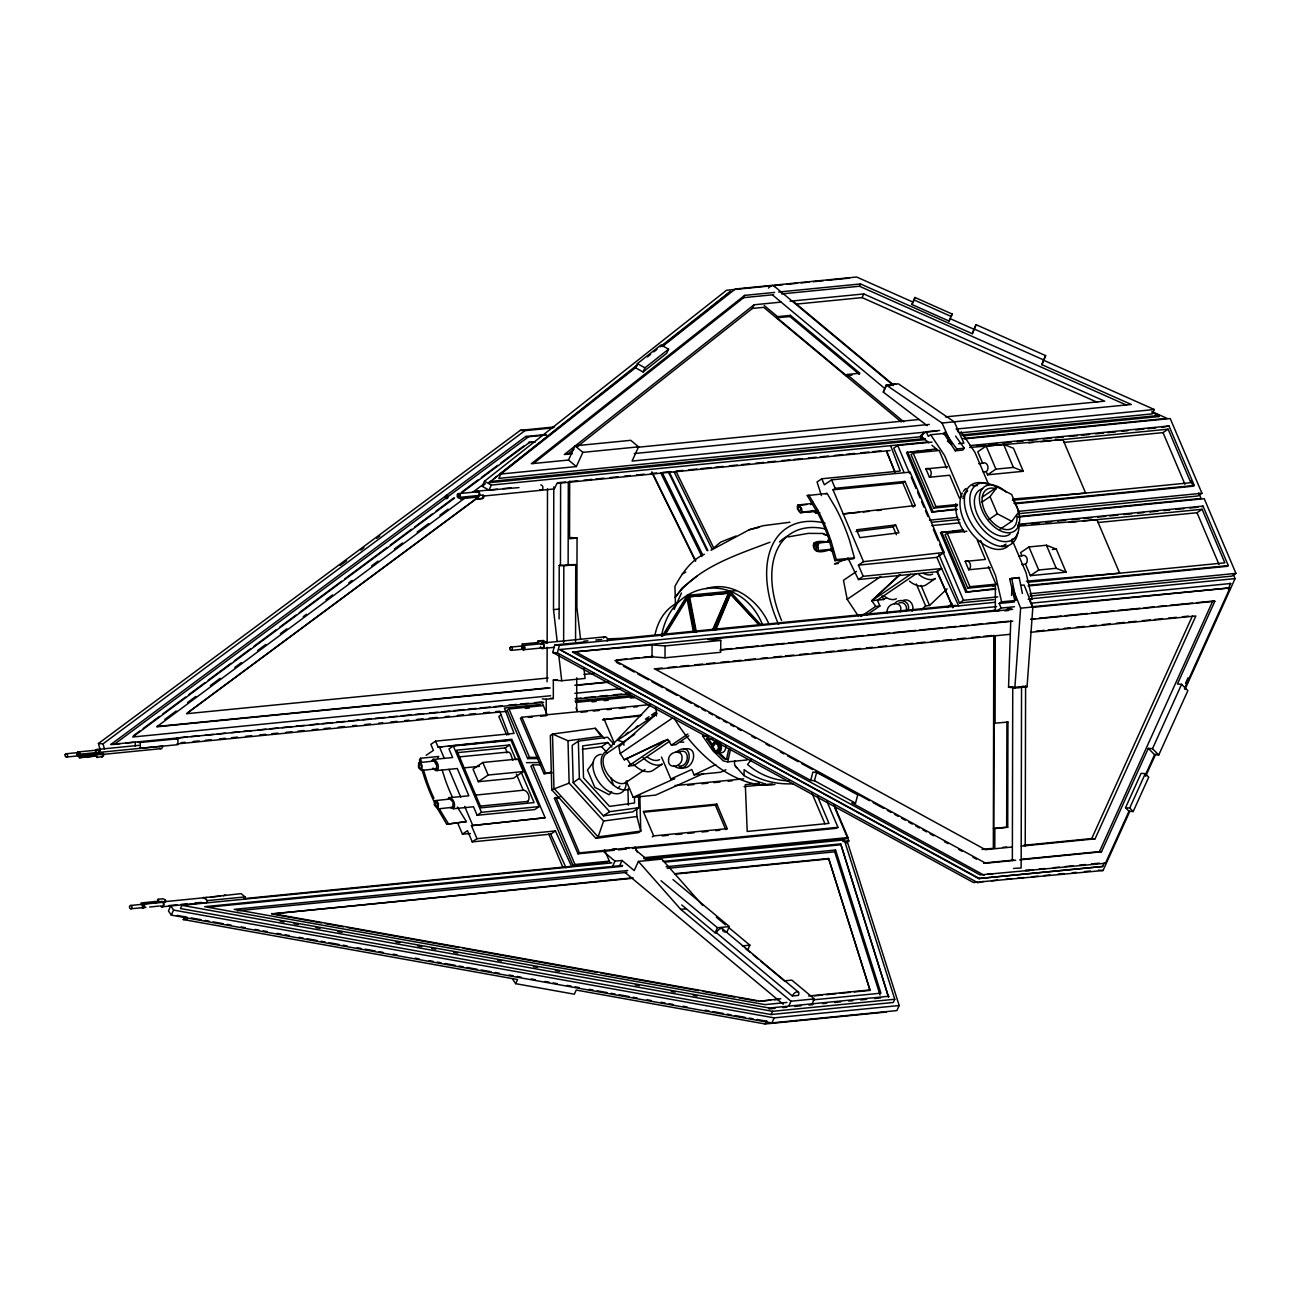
<?xml version="1.0" encoding="UTF-8"?>
<svg xmlns="http://www.w3.org/2000/svg" width="1301" height="1301" viewBox="0 0 1301 1301"><rect width="100%" height="100%" fill="white"/><g stroke="black" fill="none" stroke-linecap="round" stroke-linejoin="round"><path stroke-width="1.5" d="M887.396 613.047C884.989 602.298 904.39 599.485 900.276 611.812M908.423 609.144C910.163 600.899 898.991 597.468 894.47 603.81M135.223 746.042L135.239 742.09M140.248 748.4L140.248 742.464L177.912 738.757L177.895 744.676L139.825 748.368M546.209 715.241L546.241 699.222L553.315 698.523L553.348 680.114L557.251 679.724M547.07 681.805L547.152 647.264M547.152 643.214L547.493 488.851M557.153 641.23L553.51 609.616L553.787 486.867M559.088 618.951L559.219 565.447L568.13 565.008L568.326 482.232M560.438 565.317L560.617 482.541M563.642 642.596L563.821 565.789L575.741 564.618L575.562 641.426M569.675 481.142L569.545 538.76L577.042 538.012L576.88 607.307L580.539 638.921M576.652 710.118L576.733 677.805M652.029 656.81L652.061 644.938L665.039 645.93L720.754 640.417L720.721 652.289L665.006 657.802L652.029 656.81L614.885 660.485L985.719 863.213L1015.674 860.254M665.006 657.802L665.039 645.93M993.801 635.343L993.33 848.301L982.044 849.407M994.793 848.089L994.842 828.542L1007.722 827.273L1007.95 722.071L1006.909 721.99L1006.665 827.192L993.785 828.461L994.029 723.258L1007.95 722.071M995.265 636.124L995.07 723.34L993.606 723.226M995.379 585.759L995.314 610.364L572.538 652.094L980.157 874.939L1105.46 863.262L1128.992 811.222L1125.528 807.71L1141.091 773.331L1145.27 773.64L1148.734 777.152L1133.187 811.548L1128.992 811.222M1012.357 860.595L1012.747 687.416M1013.512 868.434L1021.155 867.995L1021.545 687.042L1020.618 686.814M1025.237 846.154L1025.595 685.871M765.411 784.048L751.067 779.332L743.993 775.607L744.156 769.655C758.06 780.291 775.624 784.617 792.943 783.771M1010.763 620.577L1008.551 687.204L1014.829 688.018L1027.042 686.798L1032.864 606.965L1024.115 585.027L1020.618 585.369M1011.593 595.451L1011.902 586.231L1020.635 608.185L1014.829 688.018M810.783 504.674L812.637 501.584M816.605 509.163L815.32 511.293L800.099 512.643L797.48 508.951L797.318 506.105L798.489 504.821L801.692 508.61L801.855 511.456L800.684 512.74M817.678 509.992L815.825 513.082L812.377 510.431M729.08 595.061L729.877 591.272L736.301 590.638M728.771 748.921L726.527 759.361L723.86 758.776L718.136 753.116M706.41 735.553L702.556 735.927L712.737 750.482L723.242 760.874L727.763 761.866L730.463 749.392M905.984 611.259C908.212 606.754 903.902 600.753 898.91 603.03M912.115 611.21C915.01 605.388 909.415 597.582 902.927 600.542M661.526 636.254C671.17 578.099 740.724 570.342 762.744 625.179M1129.788 811.401L1103.053 870.515L973.457 882.517L552.746 652.517L554.763 644.971L584.539 641.962M978.059 882.859L557.348 652.858L559.365 645.329L994.972 602.314M855.521 803.156L814.442 780.698L810.669 780.405L812.897 772.111L816.67 772.387L857.749 794.846L855.521 803.156L851.765 802.863L984.125 875.248M814.442 780.698L816.67 772.387M639.799 794.911L640.775 831.111L598.118 836.885L553.966 788.341L552.502 734.04L568 740.741L569.139 783.137L603.599 821.012L598.118 836.885L595.939 838.364L551.787 789.821L550.323 735.52L552.502 734.04L595.175 728.267L604.526 738.561M952.153 314.013L949.112 321.071L911.936 304.515L914.977 297.474L952.153 314.013L951.21 316.485L914.05 299.929L914.977 297.474M949.112 321.071L950.039 318.599L973.994 329.267L972.319 333.706L860.498 283.943L778.632 292.026M972.319 333.706L976.092 324.681L1045.646 355.628L1041.873 364.67L1131.317 404.481L942.038 423.02L886.225 385.047L883.298 392.105L927.174 425.638M1041.873 364.67L1043.548 360.214L1154.296 409.522L1152.296 413.881L960.122 432.843M431.623 761.118L433.314 759.264C437.526 760.353 439.836 767.037 437.25 770.517L435.656 770.631L433.054 768.11M447.853 799.367L449.544 797.497C453.756 798.603 456.066 805.27 453.48 808.75L450.113 807.498M830.558 541.834C826.346 542.338 811.141 538.5 813.58 547.201C815.451 555.592 828.916 550.258 832.868 548.437M814.67 545.086L814.816 547.705L816.459 549.298L816.833 546.339L814.67 545.086L818.329 544.729M816.995 551.234C819.923 549.396 817.76 543.493 814.654 542.793M827.176 541.688L828.119 540.078L830.607 540.468M712.281 630.513L728.576 593.305L688.945 596.785L695.726 632.107M715.322 625.179L727.812 595.175M713.696 630.156L729.877 591.272L761.134 625.114M715.192 629.782L730.203 593.679L759.442 624.984M715.696 629.993L730.723 593.874M674.129 609.535L681.464 592.996M1023.773 845.292L1091.718 838.576L1192.513 615.731M1021.334 846.122L1095.068 838.836L1195.863 615.975L1030.587 632.302M1021.561 859.31L1099.443 851.618L1212.76 601.095L1214.841 601.257L1177.421 684.001L1181.601 684.31L1187.862 690.652L1158.752 755.003L1154.572 754.678L1148.311 748.351L1101.524 851.781L1019.659 859.863M1158.752 755.003L1152.507 748.66L1181.601 684.31M996.631 606.591L559.755 649.541L978.628 878.549L1102.679 866.482L1104.354 862.774M1185.504 683.367L1188.008 677.821M1228.177 589.044L1230.681 583.499L1229.64 583.417M1133.187 811.548L1129.723 808.035L1145.27 773.64M1145.384 774.989L1154.572 754.678M1184.495 688.505L1230.014 587.889L1031.839 606.754M1145.661 776.29L1155.695 754.125M1184.951 689.465L1235.088 578.603L1233.494 574.879M171.277 915.123L173.586 910.082L170.756 905.854L168.431 910.895L171.277 915.123L771.883 1022.928L896.877 1010.584L899.186 1005.543L847.081 841.08M611.844 862.888L181.929 905.333L180.465 908.537L771.054 1014.536L893.299 1002.469L894.763 999.249L844.284 839.942L646.207 859.489M886.501 1011.999L765.183 1023.985L576.213 990.061L574.31 994.192L515.651 983.67L517.554 979.539L183.278 919.547L184.612 916.636M203.265 897.82L241.124 893.641L245.043 896.909L243.986 899.202M206.339 902.927L207.396 900.617L245.043 896.909M271.535 913.936L632.92 877.817M519.018 487.599L489.03 490.135L482.183 486.298L484.492 481.24L726.511 290.269L770.859 285.878M636.27 365.711L488.932 482.704L924.751 439.673M489.03 490.135L491.355 485.078L926.946 442.08M635.506 367.744L643.052 371.972L666.681 353.319L668.584 349.188L661.038 344.96L637.392 363.613L635.506 367.744L500.804 474.036L498.803 478.394L921.58 436.648M774.632 292.416L744.676 295.376L531.361 463.709L568.504 460.05L575.026 445.82L630.741 440.323L638.58 446.845L632.058 461.074L936.899 430.973M500.804 474.036L576.343 466.571L582.864 452.358L638.58 446.845M643.052 371.972L644.938 367.841L668.584 349.188M533.491 463.498L743.635 297.669L744.676 295.376M577.01 446.861L752.417 308.435L754.092 304.776L781.088 302.108M776.811 318.241L777.543 316.647L790.423 315.379L859.88 373.241L847 374.509L846.268 376.119M851.992 375.111L846.479 375.647L777.022 317.786L789.902 316.517L790.423 315.379M781.576 293.928L859.441 286.236L860.498 283.943M796.147 304.125L862.091 297.604L863.783 293.945L1104.679 401.163L945.453 416.889M612.738 866.059L614.983 861.148L622.041 860.449L634.205 870.58L638.417 861.408L661.786 859.099L702.784 905.545M619.683 865.62L622.041 860.449M911.936 304.515L914.05 299.929M920.848 438.258L923.58 432.29M973.994 329.267L976.092 324.681M681.74 904.976L715.143 932.801L717.453 927.743L729.373 926.572L727.064 931.614L723.974 931.923M747.506 950.332L749.864 945.16L728.511 927.369M1044.248 358.686L1045.646 355.628M758.694 1001.363L780.779 998.745M854.155 991.947L870.076 990.37L828.639 858.497L675.3 873.638M880.061 995.005L834.705 851.83L835.551 850.008L666.047 866.742M840.69 843.877L888.55 997.151L840.69 843.877L663.006 861.425M888.973 996.241L769.444 1008.031L769.021 1008.958L775.006 1008.356M765.183 1023.985L766.517 1021.074M771.054 1014.536L772.534 1011.316L894.763 999.249M771.883 1022.928L774.193 1017.87L899.186 1005.543M788.634 1006.372L790.992 1001.217L814.377 998.908L812.003 1004.079M870.076 990.37L828.639 858.497M963.098 435.884L1158.817 416.564L1159.337 415.426L1151.922 412.124M883.298 392.105L886.518 385.291L895.722 384.12M704.329 554.226C690.701 560.276 681.854 573.725 674.926 586.361L675.479 604.298M1021.48 687.156L1018 687.497M662.144 636.287L687.318 595.386L690.538 595.061M663.591 635.62L686.879 597.777L687.774 597.94L665.543 634.075M675.186 597.501C697.141 567.138 736.399 555.088 769.997 542.208M437.591 758.093L438.73 756.466L420.565 758.255L419.442 759.882L420.402 763.703M103.804 754.808L101.917 756.938L103.804 754.808L103.169 753.328L79.621 755.653L78.873 753.897M475.906 496.185L477.158 499.129L482.151 498.641L484.037 496.494L483.419 495.014L459.855 497.34A2.147 1.626 84.4 0 0 459.529 493.957A2.147 1.626 84.4 0 0 457.139 495.079M482.151 498.641L484.037 496.494M593.467 762.061L587.483 770.094L594.768 787.268L609.226 794.781L611.616 791.561M981.735 502.267L990.028 496.64L997.2 486.981L1011.674 494.494L1018.959 511.667L1011.771 521.311L1000.16 529.198M675.186 597.257L682.521 587.629L696.767 576.343M751.636 759.296L747.538 764.468C758.987 774.42 773.9 780.567 789.138 780.942M943.306 434.095L944.786 432.274L956.804 448.959L964.317 448.227L955.568 436.095M920.409 435.786L926.312 431.769L928.263 436.372L930.654 434.745L943.843 433.444L955.324 450.796L956.804 448.959M964.317 448.227L962.821 450.048L955.324 450.796M418.662 762.679L418.532 767.655L421.378 770.42L436.518 768.793L436.664 763.833L433.818 761.052L418.662 762.679L420.369 762.955L422.028 765.281L421.882 770.241M434.794 800.668L434.258 804.88L437.673 808.913L452.846 807.287L453.008 801.985L449.967 799.042L434.794 800.668L436.616 800.961L438.372 803.433L438.209 808.734M506.496 752.807L508.658 752.043L510.431 753.425L512.838 760.321M527.23 801.66L527.962 801.4C530.564 797.92 528.239 791.236 524.043 790.146L474.914 795.187M828.33 542.013L829.29 541.346M833.372 550.437L832.055 551.331L829.42 549.819M650.5 704.996L605.957 751.571A22.101 13.335 55.8 0 0 606.055 776.713A22.101 13.335 55.8 0 0 629.538 788.926M921.531 609.746L925.613 605.876L929.548 605.485L947.063 588.833M947.518 607.551L951.925 603.371M916.229 573.741L877.378 600.135L879.883 606.022L875.671 606.429L871.849 600.688L899.316 574.863M900.113 574.782L871.849 600.688L883.607 599.517L886.42 597.614M95.819 751.523A2.147 1.626 84.4 0 1 98.209 750.401A2.147 1.626 84.4 0 1 98.534 753.783L78.889 756.157A2.147 1.626 84.4 0 1 77.052 755.019M478.784 495.47L478.052 495.974L478.784 495.47A2.147 1.626 84.4 0 0 478.784 492.461A2.147 1.626 84.4 0 0 476.475 492.282M540.696 644.613A2.147 1.626 84.4 0 1 540.956 644.19L541.688 643.702A2.147 1.626 84.4 0 1 543.688 646.451A2.147 1.626 84.4 0 1 540.956 647.199M655.623 707.923L656.761 713.761L618.902 746.953L620.187 753.555L624.334 759.784L667.608 739.423L671.43 745.18L675.642 744.757L688.831 735.813M675.674 752.433C695.937 736.87 691.693 778.096 673.999 765.964M482.183 486.298L485.371 483.777M647.443 356.881L650.63 354.376M653.818 351.855L657.005 349.335M660.209 346.814L730.414 291.408L704.361 312.695M493.713 478.914L496.917 476.394M500.104 473.889L539.996 442.405M543.184 439.884L546.387 437.364M549.575 434.843L589.467 403.359M592.654 400.838L595.842 398.334M599.045 395.813L602.233 393.292M605.42 390.772L637.344 365.581M662.876 345.432L686.798 326.551M691.595 322.778L694.783 320.257M697.97 317.737L701.174 315.216M662.307 346.586L735.293 289.001L856.611 277.015L912.863 302.06M754.092 304.776L564.341 454.504L572.407 453.707M567.447 454.407L573.822 449.365M834.917 560.682L836.283 559.609L854.432 557.82L849.618 540.663A172.919 131.076 84.4 0 0 835.762 508.04L827.127 493.469L807.27 495.551L818.963 515.277A156.722 118.798 84.4 0 1 828.379 537.459L834.917 560.682L853.066 558.893L854.432 557.82M855.96 531.491L893.071 526.889L895.625 524.953L898.958 532.808L859.896 537.638L856.562 529.8L895.625 524.953M100.421 750.661L98.421 743.521L520.335 430.322L554.616 426.939M340.195 565.415L346.538 560.698M360.8 550.112L363.971 547.754M376.656 538.354L379.827 535.996M98.421 743.521L103.023 743.863L524.937 430.664L553.169 427.883M543.672 702.28L110.829 744.497L525.702 436.518L545.753 434.55M113.756 744.725L528.645 436.746L546.68 434.973M133.434 735.748L139.939 730.918M143.191 728.511L159.454 716.428M162.706 714.021L185.474 697.125M188.726 694.701L204.989 682.635M208.241 680.228L230.993 663.331M234.245 660.908L250.508 648.841M253.76 646.434L276.528 629.538M279.78 627.115L296.043 615.048M299.295 612.625L341.561 581.254M344.814 578.831L387.096 547.461M390.349 545.038L411.49 529.344M414.743 526.938L432.615 513.667M435.868 511.244L453.756 497.974M461.888 491.941L478.15 479.858M481.403 477.451L497.665 465.384M500.918 462.961L523.669 446.064M454.602 498.039L132.653 737.016L550.616 695.759M461.107 493.209L529.393 442.503L535.361 441.917M164.804 719.42L176.204 710.964M187.604 702.507L195.752 696.458M210.404 685.578L220.162 678.325M234.814 667.462L241.335 662.616M257.614 650.533L265.746 644.499M280.398 633.62L286.919 628.79M303.198 616.69L306.451 614.283M325.998 599.777L332.503 594.947M348.782 582.864L352.034 580.441M371.582 565.935L378.087 561.105M394.366 549.022L402.513 542.972M417.166 532.093L428.566 523.636M439.949 515.18L448.097 509.13M466.051 497.177L156.722 726.804L550.209 687.953M472.572 492.347L483.956 483.874M188.141 712.428L478.215 497.112M186.515 713.647L478.622 497.145M78.011 754.482L79.394 757.702L96.29 755.962L96.908 757.442L102.633 756.45M459.855 497.34L460.473 498.82L459.237 495.502L458.375 496.088L459.123 497.844A2.147 1.626 84.4 0 1 457.139 496.185M96.29 755.962L79.394 757.702M96.908 757.442L96.388 753.995M477.158 499.129L482.882 498.137M521.782 648.614A2.147 1.626 84.4 0 0 523.864 649.638A2.147 1.626 84.4 0 0 524.726 647.036A2.147 1.626 84.4 0 0 522.774 645.556L522.27 644.011L538.923 642.434L538.305 640.97L537.573 641.458L540.907 641.133M142.427 906.212L143.273 905.626L142.525 903.87L207.07 897.446M165.471 900.081L165.357 902.048L165.471 900.081L163.064 898.78L158.055 899.267L157.828 901.317M545.704 641.767L542.566 640.97L545.704 641.767L546.339 643.231M540.956 644.19L541.688 643.702L522.774 645.556M540.728 704.443L504.414 708.037L514.041 733.39L435.575 741.147L430.859 744.351L433.412 750.368L426.159 755.296M890.632 445.658L900.243 471.027L821.793 478.768L817.061 481.988L821.435 495.583M435.575 741.147L438.144 747.181L511.83 739.277L545.135 817.744L471.45 825.647L476.979 838.673L555.429 830.932L571.627 866.499M958.642 605.908L941.648 568.553L863.181 576.31L858.432 565.122L936.899 557.365L944.152 552.437L910.066 472.117L831.599 479.858L824.346 484.801L821.793 478.768M453.48 808.75L473.531 806.766L477.125 815.272L534.809 809.564L539.167 806.604L511.017 740.302L453.333 745.993L448.975 748.953L452.634 757.54L432.582 759.524M543.33 705.597L508.951 708.996L507.146 710.216L527.669 758.597L537.833 758.597M501.487 714.656L498.836 716.461L506.756 735.13M932.053 442.08L897.739 445.462L893.754 448.178L904.049 472.458M833.014 489.794L835.193 488.314L905.008 481.419L915.237 505.536L913.058 507.016L902.829 482.899L833.014 489.794L863.522 561.658L944.152 552.437M935.744 449.008L906.504 452.52L931.76 512.009L957.373 509.488M649.118 704.687L521.88 717.241L520.433 718.233L543.981 773.705L552.063 772.908M946.673 468.165L939.176 450.504L913.204 453.057L911.025 454.537L933.744 508.089L957.325 505.764M482.817 762.484L473.011 769.151L478.345 781.706L513.472 778.242L523.278 771.574L517.944 759.02L482.817 762.484L488.135 775.038L523.278 771.574M458.196 752.563L505.26 747.929L509.618 744.969L515.928 759.833M902.829 482.899L905.008 481.419M478.345 781.706L488.135 775.038M986.125 446.097L977.783 451.772L982.678 463.286A4.667 3.545 84.4 0 1 987.524 465.368A4.667 3.545 84.4 0 1 986.207 471.629L987.557 474.816L1023.269 471.287L1013.479 448.243L1003.624 444.373L986.125 446.097L995.915 469.141L1013.398 467.417L1023.269 471.287M527.669 758.597L529.491 757.361L537.622 757.361M540.793 764.858L532.694 764.923L530.889 766.159L573.156 865.734L607.534 862.335M641.702 715.013L602.493 719.729L640.255 716.005M614.186 744.448L607.616 737.212L578.36 741.163L572.196 745.359L573.204 782.584L603.453 815.841L632.709 811.889L638.872 807.71L638.547 795.952M477.125 815.272L481.484 812.312L539.167 806.604M933.744 508.089L935.923 506.609L957.536 504.479M543.981 773.705L551.494 772.127M931.76 512.009L956.495 508.935M471.45 825.647L545.135 817.744M987.557 474.816L995.915 469.141M457.741 823.126L462.424 834.136L467.498 830.688L472.247 841.877L550.713 834.136L555.429 830.932M858.432 565.122L863.522 561.658M856.578 571.399L843.487 580.295L847.195 599.338L858.205 615.893M582.263 749.295L601.582 746.676L607.746 742.481L611.86 747.002M648.988 716.705L645.442 719.128L648.646 718.803M656.761 713.761L617.617 740.334L623.342 741.928L634.758 734.171M472.247 841.877L476.979 838.673M847.927 557.966L858.465 579.514L863.181 576.31M982.271 497.128L997.2 486.981M551.787 789.821L569.139 783.137M623.13 742.237L606.868 753.279A17.45 10.522 55.8 0 0 609.665 776.778L612.836 779.819A17.45 10.522 55.8 0 0 627.554 780.942M995.932 589.158L965.765 592.134L940.525 532.646L963.277 529.767M573.204 782.584L579.368 778.388L578.36 741.163M614.332 850.252L577.986 853.83L554.437 798.342L559.934 796.96M620.187 753.555L672.536 717.989M847.195 599.338L880.647 576.603M966.854 531.247L947.209 533.182L945.03 534.662L967.765 588.198L995.737 585.45M989.02 519.441L997.314 513.797L1011.771 521.311M669.885 741.098L634.01 765.46L628.481 766.013L667.608 739.423M871.849 600.688L910.684 574.294M671.43 745.18L687.92 733.975M860.937 616.446L875.671 606.429M866.791 614.918L879.883 606.022M625.488 782.763L645.003 769.509M858.465 579.514L936.931 571.757L941.648 568.553L936.899 557.365M1014.78 503.812L1193.18 486.2L1194.269 485.468L1169.014 425.98L1161.891 427.313M1063.779 442.421L1163.029 432.615L1168.119 429.167L1190.838 482.704L1012.438 500.316M603.453 815.841L609.632 811.661L638.872 807.71M967.765 588.198L969.944 586.718L995.915 584.165L988.402 566.488M1028.945 546.957L1020.586 552.632L1021.952 555.82A4.667 3.545 84.4 0 1 1026.798 557.885A4.667 3.545 84.4 0 1 1025.481 564.162L1030.376 575.676L1066.072 572.164L1056.298 549.103L1046.443 545.233L1028.945 546.957L1038.718 570.017L1056.217 568.277L1066.072 572.164M577.986 853.83L579.433 852.854L837.942 827.322L826.948 801.432M965.765 592.134L995.005 588.605M938.85 554.437L959.471 602.997L963.456 600.281L997.769 596.899M573.156 865.734L574.961 864.498L609.34 861.116M992.761 586.296L995.915 584.165M1030.376 575.676L1038.718 570.017M652.224 836.901L653.671 835.909L727.226 828.656L716.818 804.132L643.263 811.401L653.671 835.909M1014.471 606.754L1001.152 608.071L999.201 603.469L1001.591 601.843L1014.78 600.542L1009.69 578.847L1019.203 577.546L1022.375 593.484M996.712 611.08L1001.152 608.071M643.8 812.182L715.371 805.124L716.818 804.132M1011.902 539.395L1026.082 572.814L1032.035 598.834L1029.644 600.477L1031.595 605.063M964.35 438.892L1170.233 418.564L1201.945 493.258L1197.945 495.974L1018.179 513.716M727.226 828.656L725.779 829.648L715.371 805.124M1201.929 506.837L1203.018 506.105L1228.274 565.577L1227.185 566.325L1028.099 585.97M1097.8 522.53L1197.034 512.74L1202.124 509.276L1224.843 562.829L1027.709 582.279M837.942 827.322L836.494 828.314L632.514 848.447M1018.423 517.034L1204.238 498.69L1235.95 573.383L1231.949 576.099L1030.116 596.021M833.908 804.457L847.959 837.551L846.154 838.787L643.93 858.741M845.731 843.113L848.87 840.983L834.64 807.433M624.334 759.784L664.437 740.545M628.481 766.013L630.709 764.581L626.562 758.353M685.773 572.147L682.309 573.92M438.128 809.661L446.747 824.232L466.36 821.598L457.415 807.092M466.36 821.598L446.747 824.232M678.423 752.547C690.506 745.603 689.953 768.224 678.374 765.882M661.526 757.036L670.828 778.957L691.807 769.493L694.083 774.859L715.761 764.598M725.925 769.688L720.51 772.257L694.083 774.859M161.064 902.195L161.454 902A2.147 1.626 84.4 0 1 163.487 904.228A2.147 1.626 84.4 0 1 161.438 906.13M626.22 780.925L633.18 797.318L674.747 778.567L670.828 778.957M703.516 773.526L655.671 795.09L633.18 797.318M846.642 558.942L834.461 563.902L838.299 563.528M736.041 536.012L720.608 542.143L711.045 550.258L749.213 529.751L759.41 527.263M832.168 549.607L831.014 549.689M436.518 768.793L434.81 768.533M452.846 807.287L451.691 807.384M749.181 529.751L763.02 525.718L789.951 522.238M1019.203 577.546L1009.69 578.847M1014.032 600.753L1016.065 600.2L1011.706 578.294M684.163 749.165C700.637 744.92 693.222 773.623 679.903 766.874M706.199 588.67C732.756 580.018 759.199 600.916 769.167 624.545M788.113 536.923L808.23 533.377L822.964 533.475L826.119 534.987M807.27 495.551L808.978 495.258L817.613 509.829A172.919 131.076 84.4 0 1 831.453 542.468L836.283 559.609M825.436 493.762L827.127 493.469M568 740.741L601.306 736.252L595.175 728.267M607.746 742.481L582.653 745.88L583.515 777.835L609.486 806.392L634.595 802.993L634.433 797.009M603.599 821.012L636.905 816.508L640.775 831.111L638.612 832.591L595.939 838.364M774.892 285.488L782.958 284.691M786.991 284.285L797.074 283.293M801.107 282.902L809.173 282.106M813.206 281.699L823.289 280.707M827.306 280.317L849.488 278.121M743.635 297.669L773.591 294.709M790.032 301.214L863.783 293.945M752.417 308.435L763.703 307.329L901.235 421.914M886.225 385.047L898.438 383.844L954.267 421.817L963.895 443.153L958.658 443.674M534.532 441.852L528.548 442.454L529.393 442.503M636.905 447.349L919.124 419.491M634.335 453.545L929.288 424.419M926.312 431.769L939.631 430.452M956.056 429.086L1154.296 409.522M489.452 481.549L925.287 438.518M961.602 434.941L1159.337 415.426M963.26 438.486L1167.062 418.369L1152.214 411.766M557.56 482.785L565.642 481.988M569.692 481.581L577.774 480.785M583.84 480.183L591.922 479.386M595.972 478.979L604.054 478.183M610.12 477.597L618.203 476.784M624.269 476.199L630.318 475.597M636.384 474.995L644.467 474.198M650.533 473.597L656.598 472.995M662.664 472.409L670.747 471.596M676.813 471.011L682.879 470.409M688.945 469.807L697.027 469.01M701.06 468.604L711.175 467.612M715.208 467.222L723.307 466.409M729.373 465.823L737.456 465.026M741.489 464.62L749.571 463.823M755.637 463.221L763.72 462.424M767.769 462.018L775.851 461.221M781.917 460.635L790 459.838M794.049 459.432L802.132 458.635M808.197 458.033L816.28 457.236M820.313 456.83L828.412 456.033M834.461 455.448L842.56 454.634M846.593 454.244L854.676 453.447M860.742 452.846L868.824 452.049M872.873 451.642L880.956 450.845M477.093 491.193L497.389 489.192M503.308 488.607L511.212 487.826M890.095 450.536L556.893 483.435L554.356 488.932L483.549 496.039M458.294 493.664L477.63 491.745M969.928 445.625L1169.014 425.98M910.537 452.13L918.571 451.333M924.604 450.731L930.638 450.146M976.888 445.576L984.938 444.779M988.955 444.389L997.005 443.592M1003.038 442.99L1011.072 442.194M1017.106 441.608L1023.139 441.006M1029.172 440.421L1037.222 439.624M1043.256 439.022L1051.289 438.226M1055.322 437.835L1063.356 437.038M1069.389 436.437L1077.439 435.656M1081.456 435.25L1089.506 434.453M1095.54 433.867L1103.573 433.07M1107.606 432.68L1115.64 431.883M1121.673 431.281L1127.707 430.68M1135.757 429.899L1143.79 429.102M1147.824 428.696L1155.857 427.915M969.619 447.495L1062.917 439.543L1085.636 493.095L1012.894 499.015M460.473 498.82L477.386 497.08L477.89 498.625M1028.945 442.909L1032.929 442.503M1040.93 441.722L1050.915 440.73M1054.916 440.34L1168.119 429.167M930.654 434.745L944.526 455.399L961.862 496.234L959.325 497.958L949.681 475.239L929.451 477.239L925.905 468.897L947.437 466.766M978.759 463.676L982.678 463.286M983.166 471.938L986.207 471.629M797.985 504.999L813.125 503.373M797.578 505.439L806.734 504.528M801.595 512.122L816.231 510.675M801.188 512.561L815.825 511.114M815.825 513.082L819.841 512.692M915.237 505.536L843.243 513.911L859.213 512.334M863.197 511.944L869.182 511.342M877.167 510.561L881.151 510.171M1013.869 503.276L1194.269 485.468M929.451 520.156L957.65 517.375M1018.146 511.407L1201.945 493.258M931.5 522.286L959.715 519.489M1017.317 516.627L1201.067 498.494L1198.709 492.9M931.76 525.588L959.959 522.807M814.117 542.989L828.753 541.541M813.678 543.46L824.671 542.371M1018.618 524.303L1203.018 506.105M814.898 544.843L818.557 544.485M940.525 532.646L946.429 532.06M952.348 531.475L960.219 530.694M1017.528 525.035L1025.546 524.254M1031.563 523.653L1039.58 522.872M1045.597 522.27L1051.615 521.685M1057.615 521.083L1065.633 520.286M1071.65 519.701L1079.667 518.904M1083.684 518.514L1091.702 517.717M1097.702 517.131L1105.72 516.334M1109.737 515.944L1117.754 515.147M1123.771 514.562L1131.789 513.765M1137.79 513.163L1143.807 512.578M1149.824 511.976L1157.841 511.195M1163.858 510.594L1169.859 510.008M1175.876 509.407L1183.894 508.626M1189.911 508.024L1197.928 507.227M1018.098 526.189L1096.922 519.668L1119.657 573.204L1026.359 581.157M1069.227 522.4L1077.13 521.62M1083.066 521.034L1202.124 509.276M817.955 550.583L832.591 549.136M1052.33 549.494L1056.298 549.103M990.256 567.643L968.725 569.757L965.179 561.43L985.41 559.43L977.246 540.191M1018.894 556.112L1021.952 555.82M553.51 609.616L559.121 609.063M1021.578 564.536L1025.481 564.162M1029.189 585.239L1228.274 565.577M538.305 640.97L543.298 640.466M1030.067 593.711L1235.95 573.383M541.574 643.101L605.307 636.807M510.789 647.101L522.921 645.898M959.471 602.997L993.785 599.615M583.905 641.214L587.873 640.824M595.793 640.043L601.745 639.458M607.681 638.872L622.61 638.271L955.828 605.372M1031.286 598.736L1235.088 578.603M511.358 650.354L523.49 649.15M1028.132 599.224L1032.035 598.834M523.181 649.784L542.533 647.882M542.11 648.532L553.95 647.361M999.201 603.469L1014.422 601.973M1030.929 603.209L1230.681 583.499M1007.169 608.933L1010.975 608.559M1020.635 608.185L1032.864 606.965M572.538 652.094L652.061 644.938M1012.617 609.34L707.777 639.442L720.754 640.417M1031.758 607.453L1230.014 587.889M1004.827 610.836L1008.633 610.462M616.837 659.932L626.936 658.924M630.985 658.534L639.051 657.737M643.101 657.33L653.2 656.338M721.876 649.557L731.975 648.565M736.024 648.158L758.239 645.963M762.288 645.572L784.503 643.377M788.536 642.97L837.031 638.189M841.064 637.783L863.279 635.587M867.328 635.197L889.542 633.002M893.592 632.611L915.806 630.416M919.84 630.009L942.07 627.814M946.103 627.424L956.202 626.415M960.252 626.025L968.334 625.228M972.367 624.822L982.466 623.83M986.516 623.423L1008.73 621.244M1030.945 619.048L1034.994 618.642M1039.027 618.251L1061.258 616.056M1065.291 615.649L1087.506 613.454M1091.555 613.064L1113.77 610.868M1117.819 610.462L1140.034 608.266M1144.067 607.876L1154.182 606.884M1158.215 606.477L1166.298 605.681M1170.331 605.274L1192.562 603.095M1196.595 602.688L1212.76 601.095M719.876 650.126L1012.812 621.195M1030.994 619.406L1214.841 601.257M186.921 713.68L548.111 678.016M584.003 674.406L594.524 673.43M654.192 668.877L662.29 668.08M668.356 667.478L676.439 666.681M680.472 666.275L688.571 665.478M694.62 664.876L702.719 664.079M706.752 663.689L714.834 662.892M720.9 662.29L728.999 661.493M733.032 661.087L741.115 660.29M745.164 659.9L755.263 658.891M761.329 658.29L767.395 657.704M773.461 657.103L781.543 656.306M785.593 655.899L793.675 655.102M799.741 654.501L807.823 653.704M811.873 653.313L819.955 652.5M826.021 651.915L834.104 651.118M838.153 650.711L846.235 649.915M852.301 649.313L860.384 648.516M866.45 647.914L872.516 647.313M878.582 646.727L886.664 645.93M892.73 645.329L898.796 644.727M904.862 644.125L912.944 643.328M916.977 642.922L925.076 642.125M931.142 641.539L939.224 640.726M943.258 640.336L951.356 639.539M957.422 638.937L965.505 638.14M971.571 637.539L979.653 636.742M983.686 636.335L991.785 635.538M1036.263 631.148L1044.28 630.367M1048.281 629.96L1058.298 628.985M1064.316 628.383L1070.316 627.798M1076.334 627.196L1084.351 626.399M1090.352 625.814L1096.369 625.212M1102.37 624.626L1110.387 623.83M1116.404 623.244L1124.406 622.447M1128.422 622.057L1136.423 621.26M1142.441 620.675L1150.458 619.878M1154.459 619.487L1162.476 618.691M1168.477 618.105L1176.494 617.308M1182.511 616.723L1188.512 616.121M1010.308 634.303L655.525 669.332L985.394 849.667L1012.389 847M553.348 680.114L561.723 680.748L585.092 678.439L583.954 668.551M157.063 726.478L548.534 687.822M574.766 685.237L607.047 682.049M576.441 685.367L608.722 682.179M574.847 693.352L620.447 688.717M110.829 744.497L120.212 743.57M125.839 743.017L133.352 742.269M176.92 737.976L187.035 736.968M191.068 736.577L199.167 735.781M205.216 735.179L213.315 734.382M217.348 733.975L225.431 733.179M231.497 732.577L239.579 731.78M243.629 731.39L251.711 730.593M257.777 729.991L265.859 729.194M269.909 728.788L277.991 727.991M282.024 727.601L292.14 726.592M296.173 726.202L304.271 725.405M310.321 724.803L318.42 724.006M322.453 723.6L332.568 722.608M336.601 722.201L344.684 721.404M348.733 721.014L358.832 720.006M362.881 719.616L370.964 718.819M375.013 718.412L385.112 717.42M389.162 717.014L397.244 716.217M401.277 715.826L411.392 714.818M415.426 714.428L423.508 713.631M429.574 713.029L437.656 712.232M441.706 711.826L449.788 711.029M453.838 710.639L463.937 709.63M467.986 709.24L476.068 708.443M480.102 708.037L490.217 707.045M494.25 706.638L502.349 705.841M508.398 705.24L516.497 704.443M520.53 704.052L528.613 703.256M534.678 702.654L540.744 702.052M575.107 698.653L581.173 698.068M585.206 697.661L595.321 696.669M599.354 696.263L607.453 695.466M613.503 694.864L621.602 694.067M625.635 693.677L629.684 693.27M576.018 699.076L628.562 693.888M575.042 701.06L631.538 695.482M96.859 749.506L138.865 745.359M575.692 702.41L634.335 696.604M78.044 751.978L97.396 750.059M66.026 753.767L78.158 752.563M525.344 708.427L529.377 708.02M592.069 701.841L596.118 701.434M604.201 700.637L608.25 700.247M630.497 698.052L634.53 697.645M181.083 742.692L185.116 742.286M193.182 741.489L199.232 740.903M205.282 740.302L211.331 739.7M219.397 738.903L225.447 738.317M231.497 737.716L237.546 737.114M245.613 736.317L251.662 735.715M259.728 734.919L265.778 734.333M271.828 733.731L277.877 733.13M285.944 732.333L291.993 731.747M298.043 731.146L304.092 730.544M312.159 729.747L318.208 729.145M324.258 728.56L330.308 727.958M338.374 727.161L344.423 726.56M352.49 725.763L356.523 725.373M364.589 724.576L370.639 723.974M378.705 723.177L382.738 722.787M390.804 721.99L396.854 721.388M404.92 720.591L408.953 720.201M417.019 719.404L423.069 718.803M429.119 718.201L437.185 717.404M445.251 716.607L449.284 716.217M457.35 715.42L463.4 714.818M469.45 714.216L475.499 713.631M483.565 712.834L489.615 712.232M495.665 711.631L499.698 711.24L508.626 734.789M176.903 743.912L506.089 711.403M80.093 754.19L99.022 752.32M99.478 752.352L162.674 746.107A2.748 2.082 84.4 0 1 159.535 748.254M66.595 757.003L78.727 755.816M99.901 754.694L161.113 748.644M528.499 717.436L532.548 717.03M540.614 716.233L546.68 715.631M581.01 712.249L587.076 711.647M593.126 711.045L599.192 710.46M607.274 709.663L611.307 709.256M619.39 708.46L625.439 707.858M633.522 707.061L637.555 706.671M654.745 714.656L651.525 714.965L655.086 712.558L656.517 715.94M1012.357 686.83L1008.551 687.204L1024.326 687.074M438.144 747.181L442.177 746.79M448.227 746.189L456.293 745.392M462.343 744.79L468.393 744.205M474.442 743.603L482.508 742.806M488.558 742.204L496.624 741.407M500.657 741.017L508.724 740.22M509.618 744.969L456.667 750.189L481.126 807.807L534.077 802.587L521.457 772.843M458.684 756.954L507.065 752.173L505.26 747.929M713.842 748.872L706.703 738.659L712.135 739.017M437.25 770.517L457.285 768.533L468.864 795.789L448.812 797.757M463.335 767.932L479.467 766.338M727.763 761.866L747.05 759.963M675.04 785.593L743.7 778.827M554.437 798.342L558.471 797.952M687.725 785.186L693.791 784.584M701.857 783.787L707.923 783.202M713.973 782.6L720.038 781.999M728.121 781.202L732.154 780.811M479.581 806.165L527.962 801.4M759.426 783.235L745.327 784.633L747.213 831.453L828.981 823.387L817.483 796.31M744.074 786.65L772.29 783.869M662.16 835.925L668.129 835.323M676.081 834.543L682.049 833.957M688.001 833.372L693.97 832.786M701.922 831.99L707.89 831.404M715.826 830.623L719.811 830.233M612.234 849.228L616.04 848.854M625.553 847.91L629.359 847.536M618.382 849.846L626.464 849.049M157.958 901.235L141.061 902.975L141.793 904.374A2.147 1.626 84.4 0 0 141.533 904.797M210.876 897.072L220.406 896.129M130.669 905.463L162.69 902.309M643.719 857.717L847.959 837.551M130.751 908.765A1.643 1.252 84.4 0 0 131.775 906.325A1.643 1.252 84.4 0 0 129.612 906.26A1.643 1.252 84.4 0 0 130.751 908.765L145.907 907.382M149.696 907.008L159.161 906.065M168.886 905.594L176.952 904.797M180.985 904.406L187.035 903.805M195.101 903.008L201.167 902.406M161.861 906.83L203.867 902.699M244.653 898.552L569.789 866.45M842.82 841.568L848.87 840.983M622.626 865.409L204.664 906.683L769.444 1008.031M208.29 907.187L622.203 866.336M664.616 862.14L840.283 844.804M627.7 870.515L234.213 909.366L764.955 1004.616L786.942 1002.453M237.4 910.798L626.854 872.353M667.218 868.369L834.705 851.83M183.278 919.547L187.263 919.157M273.552 913.741L632.709 878.273M675.089 874.093L828.428 858.953M1002.843 847.358L1006.649 846.984M1013.577 860.091L983.621 863.051L985.719 863.213M987.443 874.223L992.907 873.687M1033.222 869.702L1025.188 870.499L1029.156 870.792M1039.239 869.101L1045.256 868.515M1053.29 867.718L1059.323 867.117M1065.34 866.531L1073.374 865.734M1079.391 865.149L1085.424 864.547M1091.441 863.945L1099.475 863.165M978.628 878.549L1102.679 866.482M638.417 861.408L680.732 909.35L686.343 908.797M979.507 881.915L983.54 881.525M991.606 880.728L997.639 880.127M1005.706 879.33L1011.755 878.728M1017.805 878.126L1023.854 877.541M1031.921 876.744L1037.97 876.142M1044.02 875.54L1050.07 874.955M1058.12 874.158L1064.169 873.556M1072.235 872.76L1076.269 872.369M1084.335 871.572L1090.384 870.971M715.143 932.801L716.363 932.671A4.667 2.423 -50.2 0 1 720.787 928.54A4.667 2.423 -50.2 0 1 722.803 931.077M742.367 945.908L749.864 945.16M792.342 995.964L798.407 995.379A4.667 2.423 -50.2 0 0 797.171 991.769A4.667 2.423 -50.2 0 0 792.342 995.964L716.363 932.671M808.62 995.997L870.288 989.915M760.678 1001.168L770.631 1000.193M774.599 999.802L778.583 999.412M814.377 995.867L822.33 995.086M826.314 994.696L836.267 993.704M840.235 993.313L850.187 992.338M812.93 999.884L880.907 993.167L835.551 850.008M782.974 1007.576L786.959 1007.185M794.927 1006.405L800.896 1005.803M808.864 1005.023L812.849 1004.632M822.817 1003.64L826.802 1003.25M834.77 1002.469L840.739 1001.868M848.707 1001.087L852.692 1000.697M860.66 999.9L866.629 999.314M874.597 998.534L880.582 997.932M694.311 631.847L687.318 595.386L729.877 591.272M688.945 596.785L727.877 593.028M462.424 834.136L470.442 833.567M526.45 762.662L540.679 762.565M520.335 430.322L524.937 430.664M525.702 436.518L528.645 436.746M570.765 537.541L577.042 538.012M575.741 564.618L566.504 564.732L568.13 565.008M559.219 565.447L563.821 565.789M993.85 610.25L999.298 610.657M554.763 644.971L559.365 645.329M559.755 649.541L979.669 878.614M552.746 652.517L557.348 652.858M550.177 698.279L553.315 698.523M542.273 698.913L546.241 699.222M1148.311 748.351L1152.507 748.66M1125.528 807.71L1129.723 808.035M175.814 738.594L177.912 738.757M138.166 742.302L140.248 742.464M1006.665 827.192L1007.722 827.273M993.379 828.428L994.842 828.542M1091.718 838.576L1095.068 838.836M1099.443 851.618L1101.524 851.781M1098.451 870.174L1103.053 870.515M702.556 735.927L708.346 736.642M706.703 738.659L712.72 739.391M1022.342 686.196L1027.042 686.798M815.32 511.293L814.117 510.854M271.73 913.481L758.906 1000.908M273.519 914.294L321.445 922.897M325.429 923.612L343.399 926.832M347.4 927.548L459.204 947.616M463.205 948.331L596.964 972.351M600.964 973.067L698.8 990.614M702.784 991.329L734.723 997.07M738.724 997.786L756.694 1001.006M280.089 921.206L284.073 921.921M294.059 923.71L298.043 924.426M316.013 927.646L319.997 928.361M337.951 931.597L341.952 932.313M395.829 941.973L399.83 942.688M417.784 945.925L421.784 946.64M431.753 948.429L435.754 949.145M453.707 952.365L457.692 953.08M497.616 960.236L501.601 960.967M533.54 966.692L537.524 967.407M555.478 970.627L559.479 971.343M635.311 984.955L639.311 985.67M671.235 991.411L675.219 992.126M693.189 995.346L697.173 996.062M181.929 905.333L772.534 1011.316M173.586 910.082L774.193 1017.87M177.131 915.416L187.133 917.221M191.133 917.937L201.135 919.726M205.135 920.441L209.119 921.157M213.12 921.889L223.121 923.677M227.122 924.393L231.123 925.109M241.124 926.914L245.125 927.629M255.126 929.418L259.127 930.134M263.127 930.849L267.128 931.581M277.129 933.37L281.13 934.085M285.13 934.801L289.131 935.517M299.116 937.322L303.117 938.037M307.117 938.753L317.119 940.542M321.119 941.257L325.12 941.989M329.12 942.705L339.122 944.493M343.122 945.209L347.123 945.925M357.125 947.73L361.125 948.445M365.126 949.161L375.127 950.95M379.128 951.665L383.112 952.397M393.113 954.186L397.114 954.901M415.117 958.138L419.117 958.853M429.119 960.642L433.119 961.358M437.12 962.09L441.12 962.805M445.121 963.521L455.122 965.309M459.123 966.025L463.123 966.741M467.124 967.472L477.109 969.261M481.11 969.977L491.111 971.766M495.112 972.497L499.112 973.213M509.114 975.002L513.114 975.717M517.115 976.433L521.116 977.165M531.117 978.954L535.118 979.669M545.119 981.458L549.12 982.19M553.12 982.905L557.121 983.621M567.106 985.41L571.106 986.125M575.107 986.841L579.108 987.573M589.109 989.362L593.11 990.077M597.11 990.793L607.112 992.598M611.112 993.313L615.113 994.029M619.113 994.745L629.115 996.533M633.115 997.249L637.116 997.981M647.117 999.77L651.102 1000.485M661.103 1002.274L665.104 1003.006M669.104 1003.722L673.105 1004.437M683.106 1006.226L687.107 1006.941M705.109 1010.178L709.11 1010.893M713.111 1011.609L723.112 1013.414M727.113 1014.13L731.113 1014.845M735.114 1015.561L745.099 1017.349M749.1 1018.081L753.1 1018.797M757.101 1019.512L767.102 1021.301M727.958 759.215L725.291 758.646L719.567 752.986M974.416 329.12L1043.971 360.084M1155.109 414.905L1158.817 416.564M859.441 286.236L1126.568 405.115M862.091 297.604L1097.442 402.367M616.365 662.274L619.926 664.226M623.488 666.177L634.189 672.015M637.75 673.967L648.451 679.821M652.012 681.773L662.713 687.611M666.275 689.563L676.975 695.417M680.537 697.369L691.238 703.207M694.815 705.158L698.377 707.11M701.938 709.061L705.5 711.013M709.078 712.964L712.639 714.899M716.2 716.851L719.762 718.803M723.34 720.754L726.901 722.705M730.463 724.657L734.024 726.609M737.602 728.544L741.163 730.495M751.864 736.35L755.426 738.301M766.126 744.139L769.688 746.091M780.389 751.945L783.95 753.897M787.512 755.848L798.212 761.687M801.774 763.638L812.475 769.493M816.036 771.444L826.737 777.282M830.298 779.234L840.999 785.088M844.56 787.024L855.261 792.878M858.823 794.83L869.523 800.684M873.085 802.619L883.786 808.474M887.347 810.425L890.925 812.377M894.486 814.328L898.048 816.264M901.609 818.215L905.187 820.167M908.748 822.118L912.31 824.07M915.871 826.021L919.449 827.973M923.011 829.924L926.572 831.859M930.134 833.811L933.711 835.762M944.396 841.617L947.974 843.568M958.658 849.407L962.236 851.358M972.92 857.213L976.498 859.164M576.522 652.403L810.669 780.405M637.392 363.613L644.938 367.841M484.492 481.24L491.355 485.078M883.688 595.809L887.087 598.053A17.45 10.522 55.8 0 0 896.34 598.753M947.388 441.088L951.682 444.357L942.038 423.02M793.886 301.881L893.494 384.885M773.965 285.976L891.884 384.218M772.631 295.051L884.908 388.592M789.902 316.517L859.359 374.379M764.191 305.524L777.543 316.647M847 374.509L903.772 421.817M920.653 435.868L928.963 442.812M931.923 445.267L937.826 450.179M575.026 445.82L582.864 452.358M568.504 460.05L576.343 466.571M672.959 879.557L729.373 926.572M635.961 850.269L648.321 860.563M716.314 917.205L725.47 924.832M814.377 998.908L791.837 980.125L784.34 980.873L761.02 961.439M722.478 928.849L798.44 992.143M745.473 948.494L750.14 952.381M753.246 954.967L757.914 958.853M661.038 880.744L717.453 927.743M680.732 909.35L790.992 1001.217M604.054 852.041L614.983 861.148M625.098 872.499L783.186 1004.226M203.476 897.365L207.396 900.617M730.203 593.679L758.922 624.773M601.582 746.676L607.047 752.694M579.368 778.388L609.632 811.661M735.374 766.045L743.977 775.607M435.363 763.183L436.014 764.272M708.118 738.513L713.224 745.815M512.529 979.002L515.651 983.67M448.211 823.387L439.266 808.88M675.918 471.157L713.55 547.672M674.129 471.97L711.712 548.371M669.478 472.507L707.907 550.648M668.633 472.442L707.077 550.583M662.469 473.109L702.67 554.828M660.794 472.979L701.889 556.519M652.11 472.182L695.742 560.91M651.687 472.149L695.319 560.877M936.931 571.757L953.113 607.323M550.713 834.136L566.098 867.913M1190.805 480.622L1193.18 486.2M1163.029 432.615L1184.967 484.314M1197.034 512.74L1218.988 564.423M1003.624 444.373L1013.398 467.417M1046.443 545.233L1056.217 568.277M988.37 483.939L974.969 452.39L961.114 431.737M990.028 496.64L997.314 513.797M956.755 428.761L958.056 431.834M980.661 540.549L995.639 575.823L1001.591 601.843M913.204 453.057L935.923 506.609M947.209 533.182L969.944 586.718M907.594 451.789L932.85 511.277M941.615 531.914L966.854 591.386M897.739 445.462L909.627 473.483M911.22 477.207L915.969 488.412M917.563 492.152L919.937 497.746M921.531 501.487L923.905 507.097M925.483 510.821L927.873 516.432M933.337 529.328L938.102 540.533M939.68 544.257L963.456 600.281M886.81 452.293L894.714 470.897M937.175 570.928L952.836 607.811M921.01 585.385L929.548 605.485M893.071 526.889L896.405 534.744M916.311 583.954L925.613 605.876M882.029 595.809L883.607 599.517M831.599 479.858L835.193 488.314M811.922 793.122L824.948 823.793M687.318 595.386L689.595 600.753M603.94 718.737L614.348 743.261M576.067 707.988L577.579 711.533M635.067 846.967L637.327 852.301M482.687 495.518L483.305 496.982M522.27 644.011L523.636 647.231M522.791 647.817L522.043 646.06A2.147 1.626 84.4 0 0 521.62 646.987M541.85 702.101L547.119 714.542M604.623 849.976L609.893 862.417M521.88 717.241L545.428 772.729M555.885 797.367L579.433 852.854M508.951 708.996L529.491 757.361M532.694 764.923L574.961 864.498M548.697 833.925L562.959 867.539M516.367 774.062L523.295 790.406M453.333 745.993L481.484 812.312M439.234 746.449L444.291 758.369M448.959 769.346L460.749 797.139M464.668 806.392L472.539 824.915M102.437 753.832L103.072 755.296M158.055 899.267L159.307 902.211M886.599 450.683L894.844 472.426M610.771 777.835L613.519 785.186M422.483 771.33L424.272 777.039A172.919 131.076 84.4 0 0 435.477 804.49M442.177 770.046L445.251 779.689A156.722 118.798 84.4 0 0 452.081 796.505M423.443 769.916L427.102 781.478A156.722 118.798 84.4 0 0 433.932 798.294M103.023 743.863L104.519 749.213M420.565 758.255L421.459 762.142M623.342 741.928L623.992 745.229M689.644 597.078L696.425 632.4M688.148 599.94L688.912 603.924M690.815 613.861L691.579 617.845M693.498 627.798L694.262 631.782M686.879 597.777L693.368 631.619M558.763 655.053L561.723 680.748M636.677 808.441L636.905 816.508M627.928 789.219L628.367 805.189M932.671 574.083A17.45 10.522 55.8 0 1 923.417 573.383M919.01 574.668A22.686 13.677 55.8 0 0 935.452 578.506L925.873 585.011A22.686 13.677 55.8 0 1 909.432 581.173M714.33 743.505A4.814 3.643 84.4 0 1 719.502 743.896A4.814 3.643 84.4 0 1 719.486 750.677A4.814 3.643 84.4 0 1 714.314 750.287M713.745 749.246A4.814 3.643 84.4 0 1 713.257 746.823M713.387 745.587A4.814 3.643 84.4 0 1 713.761 744.465M719.225 742.042A6.05 4.586 84.4 0 1 719.86 751.929A6.05 4.586 84.4 0 1 712.59 748.823A6.05 4.586 84.4 0 1 716.932 741.066M718.689 747.359A3.415 2.602 84.4 0 1 718.689 745.603M725.649 745.44A6.05 4.586 84.4 0 1 721.193 752.694M774.957 784.422A104.503 63.017 55.8 0 1 674.308 718.428M654.907 635.262A104.503 63.017 55.8 0 1 676.569 603.257M778.567 624.301A104.503 63.017 55.8 0 1 824.98 523.132M779.445 541.98A97.624 58.854 55.8 0 1 787.219 536.305M823.517 534.256A97.624 58.854 55.8 0 1 828.688 535.979M781.543 620.447A97.624 58.854 55.8 0 1 826.314 529.165M796.472 1020.521A5.35 2.765 -50.2 0 1 794.667 1020.7M77.182 754.043A1.643 1.252 84.4 0 1 78.808 752.645A1.643 1.252 84.4 0 1 79.507 755.133A1.643 1.252 84.4 0 1 77.523 755.247M160.397 902.048A2.748 2.082 84.4 0 1 163.357 902.276A2.748 2.082 84.4 0 1 163.341 906.147A2.748 2.082 84.4 0 1 160.381 905.919M659.542 759.638A17.45 10.522 55.8 0 1 646.89 756.678M683.757 742.155A17.45 10.522 55.8 0 1 680.602 741.912M626.139 782.665A22.101 13.335 55.8 0 1 601.29 785.121A22.101 13.335 55.8 0 1 601.176 754.32M619.943 786.113A17.45 10.522 55.8 0 1 617.861 787.934M633.424 764.24A22.686 13.677 55.8 0 0 652.663 770.615L662.323 764.045A22.686 13.677 55.8 0 1 643.084 757.67M625.765 734.658A22.686 13.677 55.8 0 1 628.464 732.3M635.425 728.105A22.686 13.677 55.8 0 1 638.124 725.73M76.84 753.946A2.147 1.626 84.4 0 1 79.085 752.141A2.147 1.626 84.4 0 1 79.621 755.653M95.363 751.327A2.748 2.082 84.4 0 1 98.876 750.368A2.748 2.082 84.4 0 1 97.917 754.889M223.577 895.804A2.748 2.082 84.4 0 1 226.114 895.56M141.939 904.715A1.643 1.252 84.4 0 1 144.053 905.529A1.643 1.252 84.4 0 1 142.557 907.496M142.525 903.87A2.147 1.626 84.4 0 1 144.509 906.634A2.147 1.626 84.4 0 1 141.793 907.382M475.824 492.38A2.748 2.082 84.4 0 1 479.11 492.054A2.748 2.082 84.4 0 1 478.67 496.331M1018.992 522.417A32.818 19.791 55.8 0 1 995.428 539.134A32.818 19.791 55.8 0 1 969.814 498.706A32.818 19.791 55.8 0 1 996.729 487.273M1007.722 546.485A35.761 21.564 55.8 0 1 972.806 534.613A35.761 21.564 55.8 0 1 962.301 492.965M963.342 491.274A35.761 21.564 55.8 0 1 965.96 488.493M972.497 485.712A35.761 21.564 55.8 0 1 977.214 485.663M1012.601 539.134A35.761 21.564 55.8 0 1 1011.381 542.029M964.529 532.369A35.761 21.564 55.8 0 1 955.747 503.812M1013.203 500.235A26.784 16.149 55.8 0 1 1007.982 532.792A26.784 16.149 55.8 0 1 979.442 499.177A26.784 16.149 55.8 0 1 1006.519 492.363M521.961 647.378A1.643 1.252 84.4 0 1 523.571 645.979A1.643 1.252 84.4 0 1 524.27 648.467A1.643 1.252 84.4 0 1 522.286 648.581M1010.096 534.028A26.784 16.149 55.8 0 1 979.881 519.457A26.784 16.149 55.8 0 1 982.645 488.737M457.692 494.933A1.643 1.252 84.4 0 1 459.66 494.656A1.643 1.252 84.4 0 1 459.464 497.242A1.643 1.252 84.4 0 1 457.594 496.185M603.501 638.043A2.748 2.082 84.4 0 1 606.347 637.246A2.748 2.082 84.4 0 1 607.112 641.051M540.631 643.735A2.748 2.082 84.4 0 1 543.72 644.141A2.748 2.082 84.4 0 1 543.298 648.126A2.748 2.082 84.4 0 1 540.289 647.02M540.826 484.899A2.748 2.082 84.4 0 1 542.842 488.509A2.748 2.082 84.4 0 1 539.769 489.94M1017.74 532.922A35.761 21.564 55.8 0 1 989.329 542.175A35.761 21.564 55.8 0 1 964.35 500.966A35.761 21.564 55.8 0 1 988.386 484.525M768.468 288.074A5.35 2.765 -50.2 0 1 774.355 286.61M925.905 468.897A4.667 3.545 84.4 0 1 930.752 470.962A4.667 3.545 84.4 0 1 929.451 477.239M962.919 498.592A32.818 19.791 55.8 0 1 967.684 490.884M1006.015 544.111A32.818 19.791 55.8 0 1 1001.347 546.387M965.179 561.43A4.667 3.545 84.4 0 1 970.042 563.496A4.667 3.545 84.4 0 1 968.725 569.757M1016.927 516.025A23.255 14.035 55.8 0 1 1001.884 528.58A23.255 14.035 55.8 0 1 982.304 502.853A23.255 14.035 55.8 0 1 996.224 488.786M889.965 385.844A5.35 2.765 -50.2 0 1 893.429 385.503M964.187 494.169A32.818 19.791 55.8 0 1 966.594 491.615M1004.925 544.843A32.818 19.791 55.8 0 1 1001.933 546.583M737.456 768.029A85.443 21.255 -23 0 1 734.805 760.857M668.568 759.817C667.429 769.981 682.244 766.874 681.984 758.499C683.139 748.319 668.324 751.425 668.568 759.817M418.857 764.777C419.54 773.981 424.305 763.183 418.857 764.777M435.201 803.156C435.835 811.596 440.21 801.692 435.201 803.156M798.163 507.097C798.847 516.302 803.628 505.504 798.163 507.097M712.688 744.562A4.814 3.643 84.4 0 0 715.826 751.994A4.814 3.643 84.4 0 0 719.014 745.05A4.814 3.643 84.4 0 0 712.688 744.562M713.599 745.327A3.415 2.602 84.4 0 0 715.843 750.612A3.415 2.602 84.4 0 0 718.103 745.668A3.415 2.602 84.4 0 0 713.599 745.327M65.245 754.434A1.643 1.252 84.4 0 0 66.253 757.036A1.643 1.252 84.4 0 0 67.408 754.694A1.643 1.252 84.4 0 0 65.245 754.434M510.008 647.784A1.643 1.252 84.4 0 0 511.033 650.37A1.643 1.252 84.4 0 0 512.171 648.028A1.643 1.252 84.4 0 0 510.008 647.784M445.56 496.136A1.643 1.252 84.4 0 0 446.698 498.641A1.643 1.252 84.4 0 0 447.739 496.218A1.643 1.252 84.4 0 0 445.56 496.136"/></g></svg>
